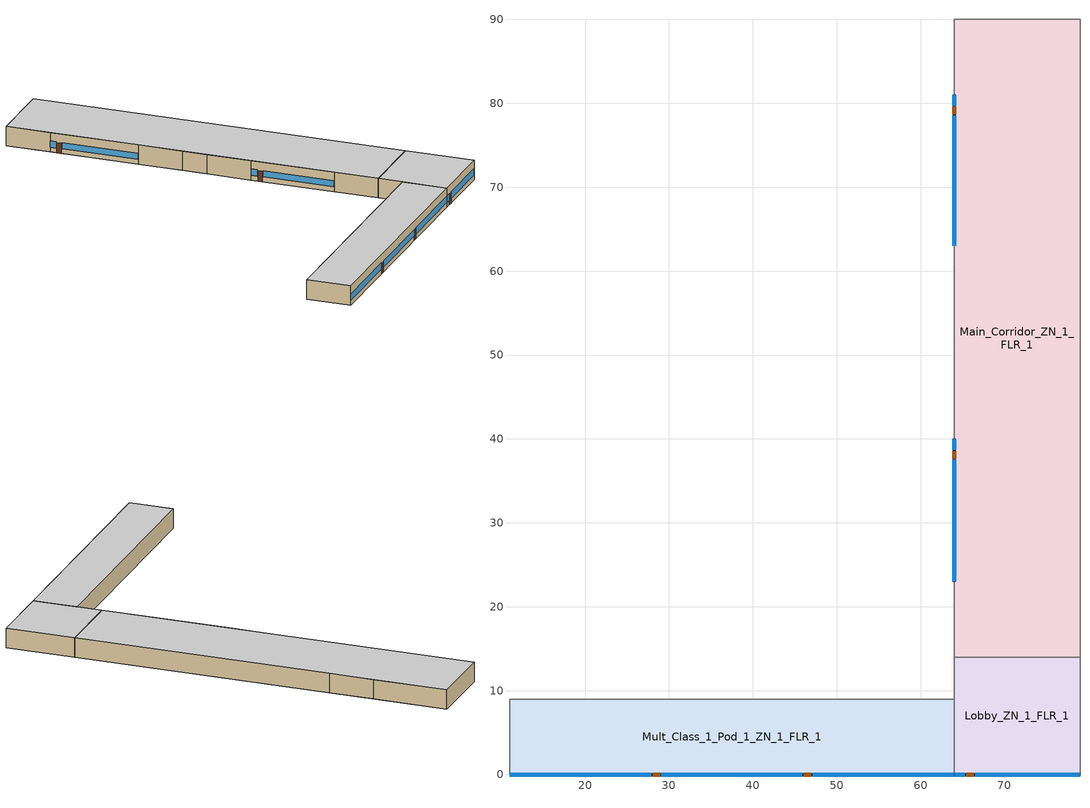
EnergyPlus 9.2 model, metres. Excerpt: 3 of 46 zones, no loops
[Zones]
Mult_Class_1_Pod_1_ZN_1_FLR_1
 floor ground (Mult_Class_1_Pod_1_ZN_1_FLR_1_Floor_Ffactor): 11,9 64,9 64,0 11,0 z0
 wall outside (nonres_ext_wall): 11,0 64,0 z0:4
 wall to Lobby_ZN_1_FLR_1 (int_wall): 64,0 64,9 z0:4
 wall to Corridor_Pod_1_ZN_1_FLR_1 (int_wall): 64,9 11,9 z0:4
 wall to Corner_Class_1_Pod_1_ZN_1_FLR_1 (int_wall): 11,9 11,0 z0:4
 window (NonresWindow_U_0.39_SHGC_0.36): 11.05,0 27.87,0 / 29.09,0 45.91,0 / 47.13,0 63.95,0 z1.03:2.29
 door (Swinging Door_con): 28.05,0 28.96,0 / 46.08,0 46.99,0 z0:2.13
 ceiling to Mult_Class_1_Pod_1_ZN_1_FLR_2 (int_slab_ceiling): 11,0 64,0 64,9 11,9 z4
Main_Corridor_ZN_1_FLR_1
 floor ground (Main_Corridor_ZN_1_FLR_1_Floor_Ffactor): 64,90 79,90 79,14 64,14 z0
 wall outside (nonres_ext_wall): 64,81 64,63 / 64,40 64,23 z0:4
 wall to Lobby_ZN_1_FLR_1 (int_wall): 64,14 79,14 z0:4
 wall to Gym_ZN_1_FLR_1 (int_wall): 79,14 79,66 z0:4
 wall to Mech_ZN_1_FLR_1 (int_wall): 79,66 79,75 z0:4
 wall to Auditorium_ZN_1_FLR_1 (nonres_ext_wall): 79,75 79,90 z0:4
 wall to Bathrooms_ZN_1_FLR_1 (int_wall): 79,90 64,90 z0:4
 wall to Mult_Class_1_Pod_3_ZN_1_FLR_1 (int_wall): 64,90 64,81 z0:4
 wall to Mult_Class_2_Pod_2_ZN_1_FLR_1 (int_wall): 64,63 64,54 z0:4
 wall to Corridor_Pod_2_ZN_1_FLR_1 (int_wall): 64,54 64,49 z0:4
 wall to Mult_Class_1_Pod_2_ZN_1_FLR_1 (int_wall): 64,49 64,40 z0:4
 wall to Mult_Class_2_Pod_1_ZN_1_FLR_1 (int_wall): 64,23 64,14 z0:4
 window (NonresWindow_U_0.39_SHGC_0.36): 64,80.95 64,79.73 / 64,78.51 64,63.05 z1:2.29; 64,39.95 64,38.73 / 64,37.51 64,23.05 z0.99:2.29
 door (Swinging Door_con): 64,79.62 64,78.7 / 64,38.55 64,37.63 z0:2.13
 ceiling to Main_Corridor_ZN_1_FLR_2 (int_slab_ceiling): 64,14 79,14 79,90 64,90 z4
Lobby_ZN_1_FLR_1
 floor ground (Lobby_ZN_1_FLR_1_Floor_Ffactor): 64,14 79,14 79,0 64,0 z0
 wall outside (nonres_ext_wall): 64,0 79,0 z0:4
 wall to Offices_ZN_1_FLR_1 (int_wall): 79,0 79,14 z0:4
 wall to Corridor_Pod_1_ZN_1_FLR_1 (int_wall): 64,14 64,9 z0:4
 window (NonresWindow_U_0.39_SHGC_0.36): 64.05,0 65.27,0 / 66.49,0 78.95,0 z0.97:2.29
 door (Swinging Door_con): 65.43,0 66.35,0 z0:2.13
 ceiling to Lobby_ZN_1_FLR_2 (int_slab_ceiling): 64,0 79,0 79,14 64,14 z4
[Building]
SchoolSecondary: North Axis {deg}=0; Terrain=City; Loads Convergence Tolerance Value=0.04; Temperature Convergence Tolerance Value {deltaC}=0.2; Solar Distribution=FullInteriorAndExterior; Maximum Number of Warmup Days=25; Minimum Number of Warmup Days=6
[Site:Location]
New.York-John.F.Kennedy.Intl.AP_NY_USA WMO=744860: Latitude {deg}=40.66; Longitude {deg}=-73.8; Time Zone {hr}=-5; Elevation {m}=7
[SizingPeriod:DesignDay] Day of Month=21; Dry-Bulb Temperature Range Modifier Type=DefaultMultipliers; Humidity Condition Type=Wetbulb; Barometric Pressure {Pa}=101241; Rain Indicator=No; Snow Indicator=No; Daylight Saving Time Indicator=No
Name | Month | Day Type | Maximum Dry-Bulb Temperature {C} | Daily Dry-Bulb Temperature Range {deltaC} | Wetbulb or DewPoint at Maximum Dry-Bulb {C} | Wind Speed {m/s} | Wind Direction {deg} | Solar Model Indicator | Sky Clearness | ASHRAE Clear Sky Optical Depth for Beam Irradiance (taub) | ASHRAE Clear Sky Optical Depth for Diffuse Irradiance (taud)
New.York-John.F.Kennedy.Intl.AP_NY_USA Ann Htg 99.6% Condns DB | 1 | WinterDesignDay | -10.7 | 0 | -10.7 | 7.5 | 320 | ASHRAEClearSky | 0
New.York-John.F.Kennedy.Intl.AP_NY_USA Ann Clg .4% Condns DB=>MWB | 7 | SummerDesignDay | 32.1 | 7.4 | 23.1 | 5.6 | 230 | ASHRAETau |  | 0.541 | 1.8
[Site:WaterMainsTemperature]
Calculation Method=CORRELATION; Annual Average Outdoor Air Temperature {C}=12.4667; Maximum Difference In Monthly Average Outdoor Air Temperatures {deltaC}=25.2
[Site:GroundTemperature:FCfactorMethod]
14, 7.3, 3.3, 1.2, -0.2, 5.6, 10.9, 16.1, 21.7, 25, 24.8, 19.9
[Material:NoMass] Thermal Absorptance=0.9; Solar Absorptance=0.7
Name | Roughness | Thermal Resistance {m2-K/W} | Visible Absorptance
Opaque Door panel_con | MediumRough | 0.288705 | 0.7
CP02 CARPET PAD | VeryRough | 0.21648 | 0.8
Nonres_Exterior_Wall_Insulation | MediumSmooth | 2.368 | 0.7
[Construction]
Swinging Door_con: Opaque Door panel_con
InteriorFurnishings: Std Wood 6inch
int_wall: G01 13mm gypsum board, G01 13mm gypsum board
int_slab_ceiling: CP02 CARPET PAD, 100mm Normalweight concrete floor
nonres_ext_wall: F07 25mm stucco, G01 16mm gypsum board, Nonres_Exterior_Wall_Insulation, G01 16mm gypsum board
NonresWindow_U_0.39_SHGC_0.36: Nonres Window Glazing Layer
[Material]
Name | Roughness | Thickness {m} | Conductivity {W/m-K} | Density {kg/m3} | Specific Heat {J/kg-K} | Thermal Absorptance | Solar Absorptance | Visible Absorptance
Std Wood 6inch | MediumSmooth | 0.15 | 0.12 | 540 | 1210 | 0.9 | 0.7 | 0.7
F07 25mm stucco | Smooth | 0.0254 | 0.72 | 1856 | 840 | 0.9 | 0.7 | 0.7
G01 13mm gypsum board | Smooth | 0.0127 | 0.16 | 800 | 1090 | 0.9 | 0.7 | 0.5
G01 16mm gypsum board | MediumSmooth | 0.0159 | 0.16 | 800 | 1090
100mm Normalweight concrete floor | MediumRough | 0.1016 | 2.31 | 2322 | 832
[WindowMaterial:SimpleGlazingSystem]
Nonres Window Glazing Layer: U-Factor {W/m2-K}=2.21452; Solar Heat Gain Coefficient=0.36; Visible Transmittance=0.36
[Construction:FfactorGroundFloor] F-Factor {W/m-K}=0.93474
Name | Area {m2} | PerimeterExposed {m}
Mult_Class_1_Pod_1_ZN_1_FLR_1_Floor_Ffactor | 477 | 53
Main_Corridor_ZN_1_FLR_1_Floor_Ffactor | 1140 | 35
Lobby_ZN_1_FLR_1_Floor_Ffactor | 210 | 15
[Zone] Type=1; Multiplier=1; Ceiling Height {m}=4; Floor Area {m2}=autocalculate; Part of Total Floor Area=Yes
Name | Volume {m3}
Mult_Class_1_Pod_1_ZN_1_FLR_1 | 1908
Main_Corridor_ZN_1_FLR_1 | 4560
Lobby_ZN_1_FLR_1 | 840
[InternalMass] Construction=InteriorFurnishings
Name | Zone or ZoneList | Surface Area {m2}
Mult_Class_1_Pod_1_ZN_1_FLR_1_InternalMass_1 | Mult_Class_1_Pod_1_ZN_1_FLR_1 | 954
Main_Corridor_ZN_1_FLR_1_InternalMass_1 | Main_Corridor_ZN_1_FLR_1 | 2280
Lobby_ZN_1_FLR_1_InternalMass_1 | Lobby_ZN_1_FLR_1 | 420
[People]
Mult_Class_1_Pod_1_ZN_1_FLR_1: Zone or ZoneList=Mult_Class_1_Pod_1_ZN_1_FLR_1; Number of People Schedule=BLDG_OCC_SCH; Number of People Calculation Method=Area/Person; Zone Floor Area per Person {m2/person}=2.654; Fraction Radiant=0.3; Sensible Heat Fraction=AUTOCALCULATE; Activity Level Schedule=ACTIVITY_SCH; Enable ASHRAE 55 Comfort Warnings=No; Mean Radiant Temperature Calculation Type=ZoneAveraged; Work Efficiency Schedule=WORK_EFF_SCH; Clothing Insulation Calculation Method=ClothingInsulationSchedule; Clothing Insulation Schedule=CLOTHING_SCH; Air Velocity Schedule=AIR_VELO_SCH; Thermal Comfort Model 1 Type=FANGER
[Lights] Design Level Calculation Method=Watts/Area; Return Air Fraction=0; Fraction Radiant=0.37; Fraction Visible=0.2; Fraction Replaceable=1; Return Air Fraction Calculated from Plenum Temperature=No
Name | Zone or ZoneList | Schedule | Watts per Zone Floor Area {W/m2}
Mult_Class_1_Pod_1_ZN_1_FLR_1_Lights | Mult_Class_1_Pod_1_ZN_1_FLR_1 | BLDG_LIGHT_CLASSROOM_SCH | 9.30002
Main_Corridor_ZN_1_FLR_1_Lights | Main_Corridor_ZN_1_FLR_1 | BLDG_LIGHT_CORRIDOR_SCH | 6.39376
Lobby_ZN_1_FLR_1_Lights | Lobby_ZN_1_FLR_1 | BLDG_LIGHT_LOBBYFLR1_SCH | 9.68752
[ElectricEquipment] Schedule=BLDG_EQUIP_SCH; Design Level Calculation Method=EquipmentLevel; Fraction Latent=0; Fraction Radiant=0.5; Fraction Lost=0
Name | Zone or ZoneList | Design Level {W}
Mult_Class_1_Pod_1_ZN_1_FLR_1_PlugMisc_Equip | Mult_Class_1_Pod_1_ZN_1_FLR_1 | 4770
Main_Corridor_ZN_1_FLR_1_PlugMisc_Equip | Main_Corridor_ZN_1_FLR_1 | 4560
Lobby_ZN_1_FLR_1_PlugMisc_Equip | Lobby_ZN_1_FLR_1 | 840
[Daylighting:Controls] Daylighting Method=SplitFlux; Minimum Input Power Fraction for Continuous or ContinuousOff Dimming Control=0.3; Number of Stepped Control Steps=3; Probability Lighting will be Reset When Needed in Manual Stepped Control=1; Glare Calculation Azimuth Angle of View Direction Clockwise from Zone y-Axis {deg}=180; Maximum Allowable Discomfort Glare Index=22; Fraction of Zone Controlled by Reference Point 2=0
Name | Zone | Lighting Control Type | Minimum Light Output Fraction for Continuous or ContinuousOff Dimming Control | Glare Calculation Daylighting Reference Point | Daylighting Reference Point 1 | Fraction of Zone Controlled by Reference Point 1 | Illuminance Setpoint at Reference Point 1 {lux} | Daylighting Reference Point 2 | Illuminance Setpoint at Reference Point 2 {lux}
Mult_Class_1_Pod_1_ZN_1_FLR_1_DaylCtrl | Mult_Class_1_Pod_1_ZN_1_FLR_1 | Continuous | 0.15 | Mult_Class_1_Pod_1_ZN_1_FLR_1_DaylRefPt1 | Mult_Class_1_Pod_1_ZN_1_FLR_1_DaylRefPt1 | 0.28 | 377 | Mult_Class_1_Pod_1_ZN_1_FLR_1_DaylRefPt2 | 377
Lobby_ZN_1_FLR_1_DaylCtrl | Lobby_ZN_1_FLR_1 | Stepped | 0.2 | Lobby_ZN_1_FLR_1_DaylRefPt1 | Lobby_ZN_1_FLR_1_DaylRefPt1 | 0.18 | 269 | Lobby_ZN_1_FLR_1_DaylRefPt2 | 269
[ZoneInfiltration:DesignFlowRate] Temperature Term Coefficient=0; Velocity Squared Term Coefficient=0
Name | Zone or ZoneList | Schedule | Design Flow Rate Calculation Method | Flow per Exterior Surface Area {m3/s-m2} | Constant Term Coefficient | Velocity Term Coefficient | Design Flow Rate {m3/s}
Mult_Class_1_Pod_1_ZN_1_FLR_1_Infiltration | Mult_Class_1_Pod_1_ZN_1_FLR_1 | INFIL_SCH_PNNL | Flow/ExteriorArea | 0.00056896 | 0 | 0.224
Main_Corridor_ZN_1_FLR_1_Infiltration | Main_Corridor_ZN_1_FLR_1 | INFIL_SCH_PNNL | Flow/ExteriorArea | 0.00056896 | 0 | 0.224
Lobby_ZN_1_FLR_1_Infiltration | Lobby_ZN_1_FLR_1 | INFIL_SCH_PNNL | Flow/ExteriorArea | 0.00056896 | 0 | 0.224
Lobby_ZN_1_FLR_1_Door_Infiltration | Lobby_ZN_1_FLR_1 | INFIL_Door_Opening_SCH | Flow/Zone |  | 1 | 0 | 7.15519
[Exterior:Lights] Control Option=AstronomicalClock
Name | Schedule | Design Level {W}
Exterior_Lights_a | Exterior_lighting_schedule_a | 332.2618
Exterior_Lights_b | Exterior_lighting_schedule_b | 5968.25
[Schedule:Compact]
BLDG_LIGHT_CLASSROOM_SCH: Through: 6/30, For: Weekdays, Until: 7:00, 0.1773, Until: 8:00, 0.9, Until: 21:00, 0.612, Until: 24:00, 0.1773, For: SummerDesignDay, Until: 24:00, 1, For: WinterDesignDay, Until: 24:00, 0, For: WeekEnds Holidays AllOtherDays, Until: 24:00, 0.1773, Through: 9/1, For: Weekdays, Until: 8:00, 0.1773, Until: 20:00, 0.34, Until: 21:00, 0.120564, Until: 24:00, 0.1773, For: SummerDesignDay, Until: 24:00, 1, For: WinterDesignDay, Until: 24:00, 0, For: WeekEnds Holidays AllOtherDays, Until: 24:00, 0.1773, Through: 12/31, For: Weekdays, Until: 7:00, 0.1773, Until: 8:00, 0.9, Until: 21:00, 0.612, Until: 24:00, 0.1773, For: SummerDesignDay, Until: 24:00, 1, For: WinterDesignDay, Until: 24:00, 0, For: WeekEnds Holidays AllOtherDays, Until: 24:00, 0.1773
BLDG_LIGHT_CORRIDOR_SCH; BLDG_LIGHT_LOBBYFLR1_SCH: Through: 6/30, For: Weekdays, Until: 7:00, 0.1773, Until: 21:00, 0.9, Until: 24:00, 0.1773, For: SummerDesignDay, Until: 24:00, 1, For: WinterDesignDay, Until: 24:00, 0, For: WeekEnds Holidays AllOtherDays, Until: 24:00, 0.1773, Through: 9/1, For: Weekdays, Until: 8:00, 0.1773, Until: 20:00, 0.5, Until: 24:00, 0.1773, For: SummerDesignDay, Until: 24:00, 1, For: WinterDesignDay, Until: 24:00, 0, For: WeekEnds Holidays AllOtherDays, Until: 24:00, 0.1773, Through: 12/31, For: Weekdays, Until: 7:00, 0.1773, Until: 21:00, 0.9, Until: 24:00, 0.1773, For: SummerDesignDay, Until: 24:00, 1, For: WinterDesignDay, Until: 24:00, 0, For: WeekEnds Holidays AllOtherDays, Until: 24:00, 0.1773
BLDG_EQUIP_SCH: Through: 6/30, For: SummerDesignDay, Until: 08:00, 0.35, Until: 17:00, 0.95, Until: 24:00, 0.35, For: WinterDesignDay, Until: 24:00, 0.35, For: Weekdays, Until: 08:00, 0.35, Until: 17:00, 0.95, Until: 21:00, 0.35, Until: 24:00, 0.35, For: WeekEnds Holidays AllOtherDays, Until: 24:00, 0.35, Through: 9/1, For: SummerDesignDay, Until: 08:00, 0.25, Until: 17:00, 0.5, Until: 24:00, 0.25, For: WinterDesignDay, Until: 24:00, 0.25, For: Weekdays, Until: 08:00, 0.25, Until: 17:00, 0.5, Until: 21:00, 0.25, Until: 24:00, 0.25, For: WeekEnds Holidays AllOtherDays, Until: 24:00, 0.25, Through: 12/31, For: SummerDesignDay, Until: 08:00, 0.35, Until: 17:00, 0.95, Until: 24:00, 0.35, For: WinterDesignDay, Until: 24:00, 0.35, For: Weekdays, Until: 08:00, 0.35, Until: 17:00, 0.95, Until: 21:00, 0.35, Until: 24:00, 0.35, For: WeekEnds Holidays AllOtherDays, Until: 24:00, 0.35
BLDG_OCC_SCH: Through: 6/15, For: Weekdays, Until: 08:00, 0, Until: 16:00, 0.95, Until: 21:00, 0.15, Until: 24:00, 0, For: SummerDesignDay, Until: 08:00, 1e-09, Until: 16:00, 0.95, Until: 21:00, 0.15, Until: 24:00, 1e-09, For: WeekEnds WinterDesignDay Holidays AllOtherDays, Until: 24:00, 0, Through: 9/15, For: Weekdays, Until: 08:00, 0, Until: 16:00, 0.15, Until: 21:00, 0.15, Until: 24:00, 0, For: SummerDesignDay, Until: 08:00, 1e-09, Until: 16:00, 0.15, Until: 21:00, 0.15, Until: 24:00, 1e-09, For: WeekEnds WinterDesignDay Holidays AllOtherDays, Until: 24:00, 0, Through: 12/31, For: Weekdays, Until: 08:00, 0, Until: 16:00, 0.95, Until: 21:00, 0.15, Until: 24:00, 0, For: SummerDesignDay, Until: 08:00, 1e-09, Until: 16:00, 0.95, Until: 21:00, 0.15, Until: 24:00, 1e-09, For: WeekEnds WinterDesignDay Holidays AllOtherDays, Until: 24:00, 0
INFIL_SCH_PNNL: Through: 12/31, For: Weekdays SummerDesignDay, Until: 07:00, 1, Until: 21:00, 0.25, Until: 24:00, 1, For: WeekEnds WinterDesignDay Holidays AllOtherDays, Until: 24:00, 1
INFIL_Door_Opening_SCH: Through: 12/31, For: Weekdays, Until: 07:00, 0, Until: 08:00, 1, Until: 15:00, 0.144, Until: 17:00, 1, Until: 19:00, 0.144, Until: 24:00, 0, For: Saturday Sunday Holidays AllOtherDays, Until: 24:00, 0
WORK_EFF_SCH: Through: 12/31, For: AllDays, Until: 24:00, 0
AIR_VELO_SCH: Through: 12/31, For: AllDays, Until: 24:00, 0.2
CLOTHING_SCH: Through: 04/30, For: AllDays, Until: 24:00, 1.1, Through: 09/30, For: AllDays, Until: 24:00, 0.6, Through: 12/31, For: AllDays, Until: 24:00, 1.1
ACTIVITY_SCH: Through: 12/31, For: AllDays, Until: 24:00, 120
Exterior_lighting_schedule_a: Through:12/31, For:AllDays, Until: 06:00, 0, Until: 24:00, 1
Exterior_lighting_schedule_b: Through:12/31, For:AllDays, Until: 06:00, 0.7, Until: 24:00, 1
